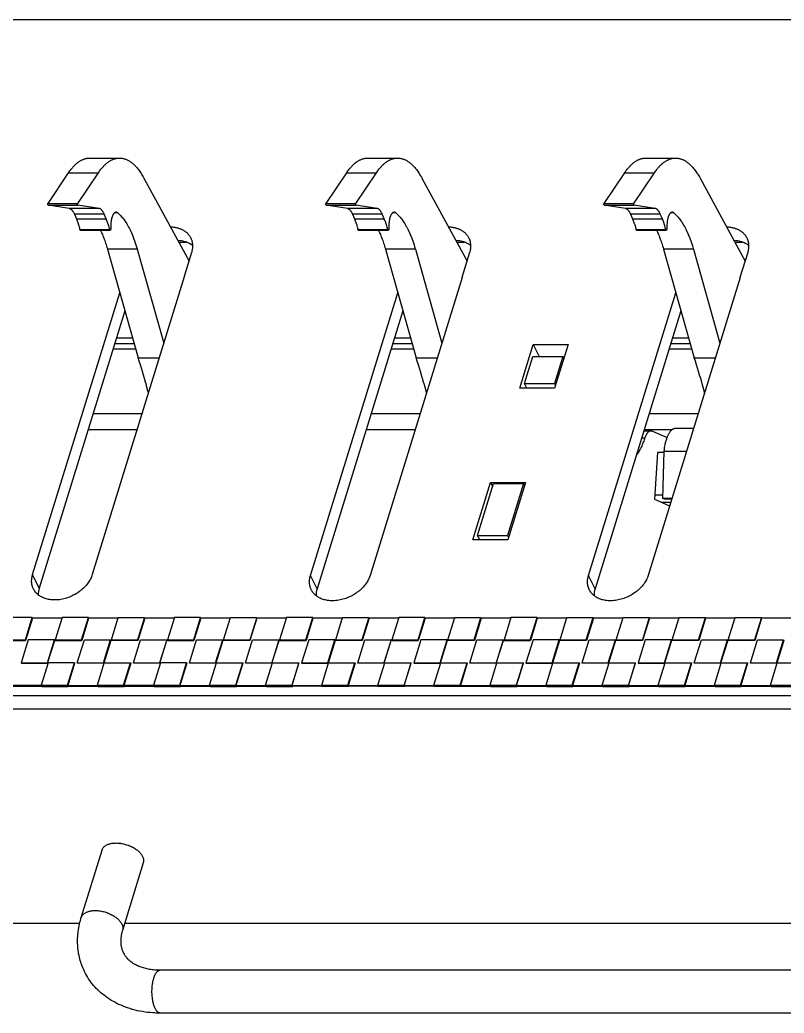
# Model space of a CAD drawing. Extents: x 0 to 216, y 0 to 280.
# Drawn here: x 142.35 to 160.06, y 197.4 to 220.41 of the extents above; entities that cross this region are included whole.
import ezdxf

# ---------------------------------------------------------------- set-up
doc = ezdxf.new("R2010")
doc.units = 0
doc.header["$MEASUREMENT"] = 0
for name, color, linetype in [('CADdetails-1-FINE', 1, 'CONTINUOUS'), ('CADdetails-11-VERYFINE', 11, 'CONTINUOUS'), ('CADdetails-9-EXTRAFINE', 9, 'CONTINUOUS')]:
    doc.layers.add(name, color=color, linetype=linetype)

msp = doc.modelspace()

# ---------------------------------------------------------------- linework, layer by layer
at = {"layer": 'CADdetails-1-FINE'}
for points in [[(131.96, 204.97), (131.893, 204.752), (132.046, 204.442), (198.303, 204.442), (203.14, 220.095), (202.988, 220.405)], [(198.151, 204.752), (202.988, 220.405), (136.73, 220.405), (132.448, 206.548)], [(131.893, 204.752), (198.151, 204.752), (198.303, 204.442)], [(143.743, 199.473), (134.494, 199.473), (133.337, 201.83), (133.335, 201.834), (133.334, 201.839), (133.332, 201.844), (133.331, 201.849), (133.33, 201.855), (133.329, 201.862), (133.328, 201.87), (133.328, 201.872), (133.328, 201.873), (133.328, 201.881), (133.328, 201.889), (133.329, 201.896), (133.329, 201.899), (133.33, 201.906), (133.332, 201.912), (133.333, 201.918), (133.356, 201.994)]]:
    msp.add_lwpolyline(points, dxfattribs=at)
at = {"layer": 'CADdetails-11-VERYFINE'}
for points in [[(186.101, 197.396), (145.61, 197.396, -0.012056), (145.484, 197.399), (145.436, 197.402), (145.374, 197.407), (145.314, 197.413), (145.254, 197.421), (145.196, 197.43), (145.138, 197.44), (145.081, 197.452), (145.024, 197.465), (144.969, 197.48), (144.959, 197.483), (144.905, 197.499), (144.852, 197.516), (144.799, 197.535), (144.748, 197.555), (144.698, 197.576), (144.648, 197.598), (144.6, 197.621), (144.553, 197.646), (144.507, 197.671), (144.473, 197.691), (144.43, 197.719), (144.387, 197.747), (144.345, 197.777), (144.305, 197.808), (144.271, 197.834), (144.233, 197.867), (144.196, 197.9), (144.16, 197.934), (144.125, 197.969), (144.095, 198.002), (144.063, 198.039), (144.032, 198.077), (144.002, 198.115), (143.973, 198.155), (143.948, 198.192), (143.922, 198.233), (143.897, 198.275), (143.874, 198.317), (143.852, 198.36), (143.835, 198.395), (143.819, 198.431), (143.804, 198.468), (143.79, 198.504), (143.777, 198.542), (143.764, 198.579), (143.753, 198.617), (143.743, 198.655), (143.733, 198.693), (143.725, 198.732), (143.717, 198.772), (143.711, 198.811), (143.705, 198.851), (143.7, 198.891), (143.697, 198.932), (143.694, 198.968), (143.692, 199.009), (143.692, 199.05), (143.692, 199.091), (143.693, 199.133), (143.695, 199.174), (143.698, 199.216), (143.703, 199.258), (143.706, 199.288), (143.712, 199.331), (143.719, 199.373), (143.727, 199.416), (143.736, 199.458), (143.747, 199.501), (143.758, 199.544), (143.77, 199.587), (143.776, 199.608), (144.26, 201.174), (144.264, 201.184), (144.268, 201.195), (144.273, 201.205), (144.279, 201.215), (144.28, 201.217), (144.287, 201.226), (144.295, 201.235), (144.303, 201.245), (144.312, 201.253), (144.313, 201.254), (144.323, 201.263), (144.334, 201.271), (144.346, 201.279), (144.358, 201.286), (144.371, 201.293), (144.385, 201.3), (144.4, 201.306), (144.413, 201.31), (144.429, 201.316), (144.447, 201.321), (144.465, 201.325), (144.484, 201.329), (144.504, 201.331), (144.525, 201.334), (144.546, 201.335), (144.547, 201.336), (144.57, 201.336), (144.593, 201.337), (144.616, 201.336), (144.64, 201.335), (144.664, 201.332), (144.688, 201.329), (144.702, 201.327), (144.728, 201.323), (144.753, 201.318), (144.778, 201.312), (144.803, 201.305), (144.828, 201.297), (144.853, 201.289), (144.861, 201.286), (144.871, 201.283), (144.895, 201.273), (144.919, 201.263), (144.942, 201.252), (144.964, 201.241), (144.986, 201.229), (145.007, 201.217), (145.022, 201.207), (145.041, 201.194), (145.06, 201.181), (145.077, 201.168), (145.093, 201.155), (145.108, 201.141), (145.123, 201.127), (145.128, 201.122), (145.141, 201.108), (145.153, 201.094), (145.164, 201.081), (145.173, 201.067), (145.182, 201.053), (145.19, 201.04), (145.197, 201.026, -0.194767), (145.215, 200.879), (144.731, 199.313), (144.725, 199.295), (144.72, 199.276), (144.715, 199.256), (144.711, 199.237), (144.707, 199.219), (144.703, 199.2), (144.7, 199.181), (144.698, 199.163), (144.696, 199.147), (144.694, 199.129), (144.692, 199.112), (144.691, 199.094), (144.691, 199.077), (144.691, 199.06), (144.691, 199.043), (144.692, 199.027), (144.692, 199.015), (144.694, 198.999), (144.695, 198.983), (144.697, 198.967), (144.7, 198.952), (144.703, 198.937), (144.706, 198.921), (144.71, 198.907), (144.714, 198.892), (144.716, 198.885), (144.72, 198.87), (144.725, 198.856), (144.731, 198.841), (144.737, 198.827), (144.743, 198.813), (144.749, 198.8), (144.758, 198.782), (144.768, 198.764), (144.779, 198.747), (144.785, 198.737), (144.797, 198.72), (144.809, 198.704), (144.822, 198.688), (144.836, 198.672), (144.85, 198.657), (144.86, 198.647), (144.876, 198.632), (144.893, 198.617), (144.911, 198.602), (144.929, 198.588), (144.948, 198.574), (144.968, 198.561), (144.988, 198.548), (145.009, 198.535), (145.031, 198.523), (145.041, 198.518), (145.063, 198.507), (145.087, 198.496), (145.112, 198.485), (145.137, 198.475), (145.159, 198.467), (145.186, 198.458), (145.214, 198.449), (145.242, 198.441), (145.271, 198.434), (145.295, 198.428), (145.325, 198.422), (145.356, 198.416), (145.387, 198.411), (145.419, 198.407), (145.452, 198.403), (145.485, 198.4), (145.519, 198.398), (145.553, 198.396), (145.588, 198.395), (145.61, 198.395), (186.101, 198.395)], [(143.776, 199.608), (143.78, 199.619), (143.785, 199.629), (143.79, 199.64), (143.796, 199.65), (143.797, 199.651), (143.804, 199.661), (143.811, 199.67), (143.819, 199.679), (143.829, 199.688), (143.83, 199.689), (143.84, 199.698), (143.851, 199.706), (143.862, 199.714), (143.874, 199.721), (143.887, 199.728), (143.902, 199.734), (143.917, 199.741), (143.929, 199.745), (143.946, 199.751), (143.963, 199.755), (143.982, 199.76), (144.001, 199.763), (144.02, 199.766), (144.041, 199.769), (144.063, 199.77), (144.063, 199.77), (144.086, 199.771), (144.109, 199.771), (144.132, 199.771), (144.156, 199.769), (144.18, 199.767), (144.205, 199.764), (144.219, 199.762), (144.244, 199.757), (144.269, 199.752), (144.294, 199.746), (144.32, 199.74), (144.345, 199.732), (144.37, 199.724), (144.378, 199.721), (144.387, 199.717), (144.411, 199.708), (144.435, 199.698), (144.458, 199.687), (144.48, 199.676), (144.502, 199.664), (144.523, 199.652), (144.539, 199.642), (144.558, 199.629), (144.576, 199.616), (144.593, 199.603), (144.609, 199.589), (144.625, 199.576), (144.639, 199.562), (144.644, 199.557), (144.657, 199.543), (144.669, 199.529), (144.68, 199.515), (144.69, 199.502), (144.699, 199.488), (144.707, 199.474), (144.714, 199.461, -0.194769), (144.731, 199.313)]]:
    msp.add_lwpolyline(points, format="xyb", dxfattribs=at)
for points in [[(187.896, 199.473), (144.78, 199.473)], [(145.61, 197.396), (145.605, 197.396), (145.6, 197.397), (145.595, 197.398), (145.589, 197.399), (145.584, 197.401), (145.579, 197.403), (145.578, 197.403), (145.573, 197.405), (145.567, 197.408), (145.562, 197.412), (145.557, 197.415), (145.551, 197.42), (145.546, 197.424), (145.541, 197.429), (145.535, 197.435), (145.53, 197.441), (145.524, 197.448), (145.519, 197.455), (145.517, 197.458), (145.511, 197.466), (145.505, 197.475), (145.5, 197.485), (145.494, 197.495), (145.489, 197.504), (145.482, 197.521), (145.474, 197.538), (145.467, 197.557), (145.461, 197.576), (145.454, 197.597), (145.449, 197.617), (145.443, 197.641), (145.438, 197.666), (145.433, 197.692), (145.428, 197.719), (145.425, 197.747), (145.424, 197.756), (145.421, 197.786), (145.418, 197.815), (145.417, 197.845), (145.416, 197.875), (145.416, 197.906), (145.416, 197.909), (145.416, 197.912), (145.417, 197.943), (145.418, 197.973), (145.42, 198.002), (145.423, 198.031), (145.427, 198.06), (145.428, 198.072), (145.433, 198.099), (145.437, 198.124), (145.443, 198.149), (145.449, 198.173), (145.455, 198.196), (145.461, 198.215), (145.468, 198.235), (145.475, 198.253), (145.475, 198.255), (145.483, 198.272), (145.49, 198.288), (145.498, 198.303), (145.5, 198.307), (145.508, 198.32), (145.516, 198.332), (145.523, 198.342), (145.528, 198.348), (145.536, 198.357), (145.544, 198.365), (145.551, 198.371), (145.558, 198.377), (145.566, 198.382), (145.573, 198.386), (145.58, 198.389), (145.581, 198.389), (145.588, 198.392), (145.596, 198.394), (145.603, 198.395), (145.61, 198.395)]]:
    msp.add_lwpolyline(points, dxfattribs=at)
at = {"layer": 'CADdetails-9-EXTRAFINE'}
for points in [[(143.485, 216.865), (143.498, 216.885), (143.513, 216.905), (143.527, 216.924), (143.541, 216.943), (143.542, 216.945), (143.557, 216.962), (143.571, 216.979), (143.585, 216.996), (143.6, 217.011), (143.603, 217.015), (143.617, 217.03), (143.631, 217.043), (143.645, 217.057), (143.659, 217.069), (143.665, 217.074), (143.679, 217.086), (143.693, 217.097), (143.707, 217.107), (143.721, 217.117), (143.728, 217.122), (143.742, 217.131), (143.755, 217.14), (143.769, 217.148), (143.783, 217.155), (143.792, 217.159), (143.805, 217.166), (143.819, 217.172), (143.833, 217.177), (143.846, 217.182), (143.856, 217.185), (143.869, 217.189), (143.883, 217.193), (143.896, 217.196), (143.91, 217.198), (143.92, 217.2), (143.933, 217.201), (143.947, 217.202), (143.96, 217.203), (143.974, 217.203), (144.664, 217.203), (144.679, 217.203), (144.694, 217.202), (144.708, 217.201), (144.723, 217.199), (144.738, 217.196), (144.739, 217.196), (144.754, 217.193), (144.769, 217.189), (144.784, 217.184), (144.799, 217.179), (144.814, 217.173), (144.814, 217.173), (144.829, 217.167), (144.844, 217.16), (144.86, 217.152), (144.875, 217.144), (144.888, 217.136), (144.904, 217.126), (144.919, 217.116), (144.934, 217.105), (144.95, 217.093), (144.961, 217.084), (144.977, 217.071), (144.992, 217.057), (145.008, 217.042), (145.023, 217.026), (145.032, 217.018), (145.048, 217.001), (145.063, 216.983), (145.079, 216.964), (145.095, 216.945), (145.1, 216.938), (145.116, 216.917), (145.132, 216.895), (145.148, 216.872), (145.164, 216.848), (145.167, 216.844), (145.182, 216.819), (145.198, 216.793), (145.214, 216.766), (145.229, 216.738), (145.23, 216.737), (146.276, 214.816)], [(144.175, 216.865), (144.189, 216.885), (144.203, 216.905), (144.217, 216.925), (144.232, 216.943), (144.233, 216.945), (144.247, 216.962), (144.261, 216.979), (144.275, 216.996), (144.29, 217.011), (144.293, 217.015), (144.307, 217.029), (144.321, 217.043), (144.335, 217.057), (144.35, 217.069), (144.355, 217.074), (144.369, 217.086), (144.383, 217.097), (144.397, 217.107), (144.411, 217.117), (144.418, 217.122), (144.432, 217.131), (144.446, 217.14), (144.459, 217.148), (144.473, 217.155), (144.482, 217.159), (144.496, 217.166), (144.509, 217.172), (144.523, 217.177), (144.536, 217.182), (144.546, 217.185), (144.56, 217.189), (144.573, 217.193), (144.587, 217.196), (144.6, 217.198), (144.61, 217.2), (144.624, 217.201), (144.637, 217.202), (144.65, 217.203), (144.664, 217.203)], [(149.927, 216.865), (149.94, 216.885), (149.954, 216.905), (149.969, 216.924), (149.983, 216.943), (149.984, 216.945), (149.998, 216.962), (150.013, 216.979), (150.027, 216.996), (150.041, 217.011), (150.045, 217.015), (150.059, 217.03), (150.073, 217.043), (150.087, 217.057), (150.101, 217.069), (150.106, 217.074), (150.12, 217.086), (150.134, 217.097), (150.148, 217.107), (150.162, 217.117), (150.17, 217.122), (150.183, 217.131), (150.197, 217.14), (150.211, 217.148), (150.225, 217.155), (150.233, 217.159), (150.247, 217.166), (150.261, 217.172), (150.274, 217.177), (150.288, 217.182), (150.298, 217.185), (150.311, 217.189), (150.325, 217.193), (150.338, 217.196), (150.351, 217.198), (150.362, 217.2), (150.375, 217.201), (150.389, 217.202), (150.402, 217.203), (150.415, 217.203), (151.106, 217.203), (151.12, 217.203), (151.135, 217.202), (151.15, 217.201), (151.165, 217.199), (151.18, 217.196), (151.181, 217.196), (151.196, 217.193), (151.211, 217.189), (151.226, 217.184), (151.241, 217.179), (151.256, 217.173), (151.256, 217.173), (151.271, 217.167), (151.286, 217.16), (151.301, 217.152), (151.316, 217.144), (151.33, 217.136), (151.345, 217.126), (151.361, 217.116), (151.376, 217.105), (151.392, 217.093), (151.403, 217.084), (151.418, 217.071), (151.434, 217.057), (151.45, 217.042), (151.465, 217.026), (151.474, 217.018), (151.489, 217.001), (151.505, 216.983), (151.521, 216.964), (151.537, 216.945), (151.542, 216.938), (151.558, 216.917), (151.574, 216.895), (151.59, 216.872), (151.606, 216.848), (151.608, 216.844), (151.624, 216.819), (151.64, 216.793), (151.656, 216.766), (151.671, 216.738), (151.671, 216.737), (152.718, 214.816)], [(150.617, 216.865), (150.63, 216.885), (150.645, 216.905), (150.659, 216.925), (150.673, 216.943), (150.674, 216.945), (150.689, 216.962), (150.703, 216.979), (150.717, 216.996), (150.731, 217.011), (150.735, 217.015), (150.749, 217.029), (150.763, 217.043), (150.777, 217.057), (150.791, 217.069), (150.797, 217.074), (150.811, 217.086), (150.825, 217.097), (150.839, 217.107), (150.853, 217.117), (150.86, 217.122), (150.874, 217.131), (150.887, 217.14), (150.901, 217.148), (150.915, 217.155), (150.924, 217.159), (150.937, 217.166), (150.951, 217.172), (150.964, 217.177), (150.978, 217.182), (150.988, 217.185), (151.001, 217.189), (151.015, 217.193), (151.028, 217.196), (151.042, 217.198), (151.052, 217.2), (151.065, 217.201), (151.079, 217.202), (151.092, 217.203), (151.106, 217.203)], [(156.368, 216.865), (156.382, 216.885), (156.396, 216.905), (156.41, 216.924), (156.425, 216.943), (156.426, 216.945), (156.44, 216.962), (156.454, 216.979), (156.469, 216.996), (156.483, 217.011), (156.486, 217.015), (156.5, 217.03), (156.515, 217.043), (156.529, 217.057), (156.543, 217.069), (156.548, 217.074), (156.562, 217.086), (156.576, 217.097), (156.59, 217.107), (156.604, 217.117), (156.611, 217.122), (156.625, 217.131), (156.639, 217.14), (156.653, 217.148), (156.666, 217.155), (156.675, 217.159), (156.689, 217.166), (156.702, 217.172), (156.716, 217.177), (156.729, 217.182), (156.739, 217.185), (156.753, 217.189), (156.766, 217.193), (156.78, 217.196), (156.793, 217.198), (156.803, 217.2), (156.817, 217.201), (156.83, 217.202), (156.844, 217.203), (156.857, 217.203), (157.547, 217.203), (157.562, 217.203), (157.577, 217.202), (157.592, 217.201), (157.607, 217.199), (157.622, 217.196), (157.623, 217.196), (157.638, 217.193), (157.652, 217.189), (157.667, 217.184), (157.682, 217.179), (157.697, 217.173), (157.698, 217.173), (157.713, 217.167), (157.728, 217.16), (157.743, 217.152), (157.758, 217.144), (157.772, 217.136), (157.787, 217.126), (157.802, 217.116), (157.818, 217.105), (157.833, 217.093), (157.844, 217.084), (157.86, 217.071), (157.876, 217.057), (157.891, 217.042), (157.907, 217.026), (157.915, 217.018), (157.931, 217.001), (157.947, 216.983), (157.963, 216.964), (157.978, 216.945), (157.984, 216.938), (158, 216.917), (158.016, 216.895), (158.032, 216.872), (158.047, 216.848), (158.05, 216.844), (158.066, 216.819), (158.082, 216.793), (158.097, 216.766), (158.113, 216.738), (158.113, 216.737), (159.159, 214.816)], [(157.059, 216.865), (157.072, 216.885), (157.086, 216.905), (157.101, 216.925), (157.115, 216.943), (157.116, 216.945), (157.13, 216.962), (157.145, 216.979), (157.159, 216.996), (157.173, 217.011), (157.176, 217.015), (157.191, 217.029), (157.205, 217.043), (157.219, 217.057), (157.233, 217.069), (157.238, 217.074), (157.252, 217.086), (157.266, 217.097), (157.28, 217.107), (157.294, 217.117), (157.301, 217.122), (157.315, 217.131), (157.329, 217.14), (157.343, 217.148), (157.357, 217.155), (157.365, 217.159), (157.379, 217.166), (157.393, 217.172), (157.406, 217.177), (157.42, 217.182), (157.43, 217.185), (157.443, 217.189), (157.457, 217.193), (157.47, 217.196), (157.483, 217.198), (157.494, 217.2), (157.507, 217.201), (157.521, 217.202), (157.534, 217.203), (157.547, 217.203)], [(143.5, 216.036), (143.01, 216.114), (143.009, 216.115), (143.008, 216.115), (143.008, 216.116), (143.006, 216.117), (143.006, 216.119), (143.005, 216.119), (143.004, 216.122), (143.004, 216.124), (143.003, 216.127), (143.003, 216.13), (143.003, 216.132), (143.003, 216.136), (143.003, 216.138), (143.003, 216.142), (143.004, 216.144), (143.005, 216.147), (143.005, 216.15), (143.007, 216.151), (143.485, 216.865)], [(143.485, 216.865), (144.175, 216.865)], [(144.19, 216.036), (143.7, 216.114), (143.699, 216.115), (143.698, 216.115), (143.698, 216.116), (143.697, 216.117), (143.696, 216.119), (143.696, 216.119), (143.695, 216.122), (143.694, 216.124), (143.693, 216.127), (143.693, 216.13), (143.693, 216.134), (143.693, 216.136), (143.693, 216.138), (143.693, 216.142), (143.694, 216.144), (143.695, 216.147), (143.696, 216.15), (143.697, 216.151), (144.175, 216.865)], [(149.942, 216.036), (149.452, 216.114), (149.451, 216.115), (149.45, 216.115), (149.449, 216.116), (149.448, 216.117), (149.447, 216.119), (149.447, 216.119), (149.446, 216.122), (149.446, 216.124), (149.445, 216.127), (149.445, 216.13), (149.444, 216.132), (149.444, 216.136), (149.445, 216.138), (149.445, 216.142), (149.445, 216.144), (149.446, 216.147), (149.447, 216.15), (149.448, 216.151), (149.927, 216.865)], [(149.927, 216.865), (150.617, 216.865)], [(150.632, 216.036), (150.142, 216.114), (150.141, 216.115), (150.14, 216.115), (150.139, 216.116), (150.138, 216.117), (150.137, 216.119), (150.137, 216.119), (150.136, 216.122), (150.136, 216.124), (150.135, 216.127), (150.135, 216.13), (150.135, 216.134), (150.135, 216.136), (150.135, 216.138), (150.135, 216.142), (150.136, 216.144), (150.137, 216.147), (150.137, 216.15), (150.138, 216.151), (150.617, 216.865)], [(156.383, 216.036), (155.893, 216.114), (155.892, 216.115), (155.891, 216.115), (155.891, 216.116), (155.89, 216.117), (155.889, 216.119), (155.889, 216.119), (155.888, 216.122), (155.887, 216.124), (155.887, 216.127), (155.886, 216.13), (155.886, 216.132), (155.886, 216.136), (155.886, 216.138), (155.887, 216.142), (155.887, 216.144), (155.888, 216.147), (155.889, 216.15), (155.89, 216.151), (156.368, 216.865)], [(156.368, 216.865), (157.059, 216.865)], [(157.074, 216.036), (156.584, 216.114), (156.583, 216.115), (156.582, 216.115), (156.581, 216.116), (156.58, 216.117), (156.579, 216.119), (156.579, 216.119), (156.578, 216.122), (156.577, 216.124), (156.577, 216.127), (156.576, 216.13), (156.576, 216.134), (156.576, 216.136), (156.576, 216.138), (156.577, 216.142), (156.577, 216.144), (156.578, 216.147), (156.579, 216.15), (156.58, 216.151), (157.059, 216.865)], [(143.007, 216.151), (143.697, 216.151)], [(143.01, 216.114), (143.7, 216.114)], [(149.448, 216.151), (150.138, 216.151)], [(149.452, 216.114), (150.142, 216.114)], [(155.89, 216.151), (156.58, 216.151)], [(155.893, 216.114), (156.584, 216.114)], [(144.436, 215.548), (144.43, 215.573), (144.423, 215.598), (144.421, 215.606), (144.414, 215.63), (144.407, 215.654), (144.399, 215.678), (144.395, 215.689), (144.388, 215.711), (144.38, 215.733), (144.372, 215.753), (144.364, 215.774), (144.356, 215.793), (144.308, 215.907), (144.304, 215.916), (144.299, 215.927), (144.293, 215.938), (144.288, 215.948), (144.282, 215.958), (144.281, 215.959), (144.276, 215.968), (144.27, 215.976), (144.265, 215.984), (144.259, 215.991), (144.253, 215.997), (144.249, 216.002), (144.244, 216.007), (144.238, 216.012), (144.233, 216.016), (144.228, 216.02), (144.222, 216.024), (144.217, 216.027), (144.212, 216.029), (144.206, 216.032), (144.206, 216.032), (144.201, 216.034), (144.195, 216.035), (144.19, 216.036), (143.5, 216.036), (143.505, 216.035), (143.511, 216.034), (143.516, 216.032), (143.516, 216.032), (143.522, 216.029), (143.527, 216.027), (143.532, 216.024), (143.538, 216.02), (143.543, 216.016), (143.548, 216.012), (143.553, 216.007), (143.559, 216.002), (143.563, 215.997), (143.569, 215.991), (143.574, 215.984), (143.58, 215.976), (143.585, 215.968), (143.591, 215.959), (143.592, 215.958), (143.598, 215.948), (143.603, 215.938), (143.608, 215.927), (143.614, 215.916), (143.618, 215.907), (143.666, 215.793), (143.674, 215.774), (143.682, 215.753), (143.69, 215.733), (143.698, 215.711), (143.705, 215.689), (143.709, 215.678), (143.716, 215.654), (143.724, 215.63), (143.731, 215.606), (143.733, 215.598), (143.739, 215.573), (143.746, 215.548)], [(144.308, 215.907), (143.618, 215.907)], [(144.621, 215.933), (144.62, 215.934), (144.617, 215.936), (144.613, 215.939), (144.61, 215.941), (144.606, 215.942), (144.603, 215.944), (144.6, 215.945), (144.596, 215.946), (144.592, 215.947), (144.588, 215.948), (144.584, 215.948), (144.58, 215.948), (144.576, 215.947), (144.573, 215.946), (144.569, 215.945), (144.565, 215.944), (144.562, 215.942), (144.558, 215.94), (144.553, 215.938), (144.551, 215.936), (144.547, 215.933), (144.542, 215.929), (144.541, 215.927), (144.536, 215.922), (144.532, 215.917), (144.527, 215.912), (144.523, 215.906), (144.521, 215.902), (144.516, 215.894), (144.512, 215.887), (144.508, 215.878), (144.503, 215.869), (144.503, 215.868), (144.499, 215.858), (144.495, 215.847), (144.491, 215.836), (144.488, 215.826), (144.484, 215.813), (144.481, 215.8), (144.478, 215.786), (144.476, 215.777), (144.473, 215.763), (144.471, 215.748), (144.468, 215.732), (144.468, 215.724), (144.466, 215.708), (144.464, 215.691), (144.463, 215.675), (144.463, 215.668), (144.459, 215.562), (144.459, 215.558), (144.458, 215.555), (144.458, 215.552), (144.457, 215.551), (144.457, 215.547), (144.456, 215.544), (144.455, 215.541), (144.454, 215.54), (144.453, 215.538), (144.452, 215.537), (144.451, 215.535), (144.45, 215.534), (144.449, 215.534), (144.448, 215.533), (144.446, 215.533), (144.445, 215.533), (144.444, 215.534), (144.443, 215.534), (144.442, 215.535), (144.441, 215.537), (144.44, 215.537), (144.439, 215.539), (144.438, 215.541), (144.438, 215.542), (144.437, 215.544), (144.437, 215.546), (144.436, 215.547), (144.436, 215.548)], [(144.621, 215.933), (144.548, 215.933)], [(144.621, 215.933), (144.638, 215.919), (144.655, 215.903), (144.672, 215.887), (144.688, 215.871), (144.705, 215.852), (144.722, 215.833), (144.74, 215.812), (144.753, 215.795), (144.77, 215.772), (144.787, 215.748), (144.805, 215.723), (144.815, 215.707), (144.832, 215.679), (144.849, 215.65), (144.867, 215.62), (144.874, 215.606), (144.891, 215.573), (144.908, 215.54), (144.925, 215.505), (144.93, 215.493), (144.947, 215.456), (144.963, 215.418), (144.979, 215.378), (144.983, 215.369), (144.999, 215.327), (145.014, 215.284), (145.029, 215.24), (145.044, 215.195), (145.059, 215.148), (145.073, 215.099), (145.075, 215.091), (145.689, 212.916)], [(150.878, 215.548), (150.871, 215.573), (150.865, 215.598), (150.863, 215.606), (150.856, 215.63), (150.848, 215.654), (150.841, 215.678), (150.837, 215.689), (150.83, 215.711), (150.822, 215.733), (150.814, 215.753), (150.806, 215.774), (150.798, 215.793), (150.75, 215.907), (150.746, 215.916), (150.74, 215.927), (150.735, 215.938), (150.729, 215.948), (150.724, 215.958), (150.723, 215.959), (150.717, 215.968), (150.712, 215.976), (150.706, 215.984), (150.701, 215.991), (150.695, 215.997), (150.691, 216.002), (150.685, 216.007), (150.68, 216.012), (150.675, 216.016), (150.67, 216.02), (150.664, 216.024), (150.659, 216.027), (150.653, 216.029), (150.648, 216.032), (150.648, 216.032), (150.642, 216.034), (150.637, 216.035), (150.632, 216.036), (149.942, 216.036), (149.947, 216.035), (149.952, 216.034), (149.958, 216.032), (149.958, 216.032), (149.963, 216.029), (149.969, 216.027), (149.974, 216.024), (149.979, 216.02), (149.985, 216.016), (149.99, 216.012), (149.995, 216.007), (150.001, 216.002), (150.005, 215.997), (150.011, 215.991), (150.016, 215.984), (150.022, 215.976), (150.027, 215.968), (150.033, 215.959), (150.034, 215.958), (150.039, 215.948), (150.045, 215.938), (150.05, 215.927), (150.055, 215.916), (150.059, 215.907), (150.108, 215.793), (150.116, 215.774), (150.124, 215.753), (150.132, 215.733), (150.139, 215.711), (150.147, 215.689), (150.151, 215.678), (150.158, 215.654), (150.165, 215.63), (150.172, 215.606), (150.174, 215.598), (150.181, 215.573), (150.187, 215.548)], [(150.75, 215.907), (150.059, 215.907)], [(151.062, 215.933), (151.062, 215.934), (151.058, 215.936), (151.055, 215.939), (151.052, 215.941), (151.048, 215.942), (151.044, 215.944), (151.042, 215.945), (151.038, 215.946), (151.034, 215.947), (151.03, 215.948), (151.026, 215.948), (151.022, 215.948), (151.017, 215.947), (151.015, 215.946), (151.011, 215.945), (151.006, 215.944), (151.004, 215.942), (150.999, 215.94), (150.995, 215.938), (150.993, 215.936), (150.989, 215.933), (150.984, 215.929), (150.982, 215.927), (150.978, 215.922), (150.973, 215.917), (150.969, 215.912), (150.965, 215.906), (150.962, 215.902), (150.958, 215.894), (150.954, 215.887), (150.949, 215.878), (150.945, 215.869), (150.944, 215.868), (150.94, 215.858), (150.936, 215.847), (150.933, 215.836), (150.929, 215.826), (150.926, 215.813), (150.922, 215.8), (150.919, 215.786), (150.918, 215.777), (150.915, 215.763), (150.912, 215.748), (150.91, 215.732), (150.909, 215.724), (150.908, 215.708), (150.906, 215.691), (150.905, 215.675), (150.905, 215.668), (150.9, 215.562), (150.9, 215.558), (150.9, 215.555), (150.899, 215.552), (150.899, 215.551), (150.898, 215.547), (150.897, 215.544), (150.896, 215.541), (150.896, 215.54), (150.895, 215.538), (150.894, 215.537), (150.893, 215.535), (150.892, 215.534), (150.89, 215.534), (150.889, 215.533), (150.888, 215.533), (150.887, 215.533), (150.886, 215.534), (150.885, 215.534), (150.884, 215.535), (150.882, 215.537), (150.882, 215.537), (150.881, 215.539), (150.88, 215.541), (150.88, 215.542), (150.879, 215.544), (150.878, 215.546), (150.878, 215.547), (150.878, 215.548)], [(151.062, 215.933), (150.99, 215.933)], [(151.062, 215.933), (151.079, 215.919), (151.097, 215.903), (151.114, 215.887), (151.129, 215.871), (151.147, 215.852), (151.164, 215.833), (151.181, 215.812), (151.194, 215.795), (151.212, 215.772), (151.229, 215.748), (151.246, 215.723), (151.257, 215.707), (151.274, 215.679), (151.291, 215.65), (151.308, 215.62), (151.316, 215.606), (151.333, 215.573), (151.35, 215.54), (151.367, 215.505), (151.372, 215.493), (151.389, 215.456), (151.405, 215.418), (151.421, 215.378), (151.425, 215.369), (151.44, 215.327), (151.456, 215.284), (151.471, 215.24), (151.486, 215.195), (151.5, 215.148), (151.515, 215.099), (151.517, 215.091), (152.131, 212.916)], [(157.319, 215.548), (157.313, 215.573), (157.306, 215.598), (157.304, 215.606), (157.297, 215.63), (157.29, 215.654), (157.283, 215.678), (157.279, 215.689), (157.271, 215.711), (157.264, 215.733), (157.256, 215.753), (157.248, 215.774), (157.24, 215.793), (157.191, 215.907), (157.187, 215.916), (157.182, 215.927), (157.177, 215.938), (157.171, 215.948), (157.166, 215.958), (157.165, 215.959), (157.159, 215.968), (157.154, 215.976), (157.148, 215.984), (157.142, 215.991), (157.137, 215.997), (157.133, 216.002), (157.127, 216.007), (157.122, 216.012), (157.117, 216.016), (157.111, 216.02), (157.106, 216.024), (157.1, 216.027), (157.095, 216.029), (157.09, 216.032), (157.089, 216.032), (157.084, 216.034), (157.079, 216.035), (157.074, 216.036), (156.383, 216.036), (156.389, 216.035), (156.394, 216.034), (156.399, 216.032), (156.4, 216.032), (156.405, 216.029), (156.41, 216.027), (156.416, 216.024), (156.421, 216.02), (156.427, 216.016), (156.431, 216.012), (156.437, 216.007), (156.442, 216.002), (156.447, 215.997), (156.452, 215.991), (156.458, 215.984), (156.463, 215.976), (156.469, 215.968), (156.474, 215.959), (156.475, 215.958), (156.481, 215.948), (156.487, 215.938), (156.492, 215.927), (156.497, 215.916), (156.501, 215.907), (156.549, 215.793), (156.558, 215.774), (156.566, 215.753), (156.573, 215.733), (156.581, 215.711), (156.589, 215.689), (156.592, 215.678), (156.6, 215.654), (156.607, 215.63), (156.614, 215.606), (156.616, 215.598), (156.623, 215.573), (156.629, 215.548)], [(157.191, 215.907), (156.501, 215.907)], [(157.504, 215.933), (157.503, 215.934), (157.5, 215.936), (157.497, 215.939), (157.493, 215.941), (157.49, 215.942), (157.486, 215.944), (157.483, 215.945), (157.479, 215.946), (157.475, 215.947), (157.472, 215.948), (157.468, 215.948), (157.463, 215.948), (157.459, 215.947), (157.456, 215.946), (157.452, 215.945), (157.448, 215.944), (157.445, 215.942), (157.441, 215.94), (157.437, 215.938), (157.435, 215.936), (157.43, 215.933), (157.426, 215.929), (157.424, 215.927), (157.42, 215.922), (157.415, 215.917), (157.411, 215.912), (157.407, 215.906), (157.404, 215.902), (157.4, 215.894), (157.395, 215.887), (157.391, 215.878), (157.387, 215.869), (157.386, 215.868), (157.382, 215.858), (157.378, 215.847), (157.374, 215.836), (157.371, 215.826), (157.368, 215.813), (157.364, 215.8), (157.361, 215.786), (157.359, 215.777), (157.356, 215.763), (157.354, 215.748), (157.352, 215.732), (157.351, 215.724), (157.349, 215.708), (157.348, 215.691), (157.347, 215.675), (157.347, 215.668), (157.342, 215.562), (157.342, 215.558), (157.342, 215.555), (157.341, 215.552), (157.341, 215.551), (157.34, 215.547), (157.339, 215.544), (157.338, 215.541), (157.338, 215.54), (157.336, 215.538), (157.336, 215.537), (157.334, 215.535), (157.333, 215.534), (157.332, 215.534), (157.331, 215.533), (157.33, 215.533), (157.329, 215.533), (157.327, 215.534), (157.327, 215.534), (157.325, 215.535), (157.324, 215.537), (157.324, 215.537), (157.323, 215.539), (157.322, 215.541), (157.321, 215.542), (157.321, 215.544), (157.32, 215.546), (157.319, 215.547), (157.319, 215.548)], [(157.504, 215.933), (157.431, 215.933)], [(157.504, 215.933), (157.521, 215.919), (157.538, 215.903), (157.555, 215.887), (157.571, 215.871), (157.588, 215.852), (157.606, 215.833), (157.623, 215.812), (157.636, 215.795), (157.653, 215.772), (157.671, 215.748), (157.688, 215.723), (157.698, 215.707), (157.716, 215.679), (157.733, 215.65), (157.75, 215.62), (157.758, 215.606), (157.775, 215.573), (157.792, 215.54), (157.808, 215.505), (157.814, 215.493), (157.83, 215.456), (157.847, 215.418), (157.863, 215.378), (157.866, 215.369), (157.882, 215.327), (157.898, 215.284), (157.913, 215.24), (157.928, 215.195), (157.942, 215.148), (157.956, 215.099), (157.959, 215.091), (158.572, 212.916)], [(143.666, 215.793), (144.356, 215.793)], [(150.108, 215.793), (150.798, 215.793)], [(156.549, 215.793), (157.24, 215.793)], [(143.746, 215.548), (144.436, 215.548)], [(143.756, 215.533), (143.755, 215.533), (143.754, 215.534), (143.753, 215.534), (143.752, 215.535), (143.751, 215.537), (143.75, 215.537), (143.749, 215.538), (143.748, 215.54), (143.748, 215.542), (143.747, 215.543), (143.747, 215.544), (143.746, 215.546), (143.746, 215.548)], [(143.756, 215.533), (144.446, 215.533)], [(144.221, 215.534), (144.233, 215.509), (144.245, 215.483), (144.256, 215.457), (144.268, 215.43), (144.279, 215.403), (144.29, 215.375), (144.302, 215.346), (144.309, 215.326), (144.32, 215.296), (144.331, 215.265), (144.341, 215.234), (144.352, 215.201), (144.362, 215.169), (144.372, 215.135), (144.382, 215.101), (144.385, 215.091), (145.094, 212.578), (145.584, 212.578)], [(150.187, 215.548), (150.878, 215.548)], [(150.198, 215.533), (150.197, 215.533), (150.195, 215.534), (150.195, 215.534), (150.194, 215.535), (150.192, 215.537), (150.192, 215.537), (150.191, 215.538), (150.19, 215.54), (150.189, 215.542), (150.189, 215.543), (150.188, 215.544), (150.188, 215.546), (150.187, 215.548)], [(150.198, 215.533), (150.888, 215.533)], [(150.663, 215.534), (150.675, 215.509), (150.686, 215.483), (150.698, 215.457), (150.709, 215.43), (150.721, 215.403), (150.732, 215.375), (150.743, 215.346), (150.751, 215.326), (150.762, 215.296), (150.772, 215.265), (150.783, 215.234), (150.794, 215.201), (150.804, 215.169), (150.814, 215.135), (150.824, 215.101), (150.827, 215.091), (151.536, 212.578), (152.026, 212.578)], [(156.629, 215.548), (157.319, 215.548)], [(156.64, 215.533), (156.638, 215.533), (156.637, 215.534), (156.637, 215.534), (156.635, 215.535), (156.634, 215.537), (156.634, 215.537), (156.633, 215.538), (156.632, 215.54), (156.631, 215.542), (156.631, 215.543), (156.63, 215.544), (156.63, 215.546), (156.629, 215.548)], [(156.64, 215.533), (157.33, 215.533)], [(157.105, 215.534), (157.116, 215.509), (157.128, 215.483), (157.14, 215.457), (157.151, 215.43), (157.163, 215.403), (157.174, 215.375), (157.185, 215.346), (157.192, 215.326), (157.203, 215.296), (157.214, 215.265), (157.225, 215.234), (157.235, 215.201), (157.246, 215.169), (157.256, 215.135), (157.266, 215.101), (157.269, 215.091), (157.978, 212.578), (158.468, 212.578)], [(146.038, 215.254), (146.212, 215.254)], [(152.479, 215.254), (152.654, 215.254)], [(158.921, 215.254), (159.096, 215.254)], [(145.075, 215.091), (144.385, 215.091)], [(151.517, 215.091), (150.827, 215.091)], [(157.959, 215.091), (157.269, 215.091)], [(146.165, 214.456), (144.032, 207.553), (144.023, 207.528), (144.014, 207.503), (144.003, 207.478), (143.991, 207.453), (143.977, 207.428), (143.963, 207.403), (143.947, 207.379), (143.929, 207.354), (143.911, 207.33), (143.891, 207.305), (143.869, 207.281), (143.847, 207.258), (143.824, 207.235), (143.799, 207.213), (143.789, 207.204), (143.763, 207.183), (143.736, 207.162), (143.708, 207.143), (143.695, 207.134), (143.666, 207.115), (143.635, 207.097), (143.624, 207.09), (143.593, 207.074), (143.566, 207.061), (143.534, 207.047), (143.502, 207.033), (143.47, 207.021), (143.437, 207.01), (143.404, 207), (143.371, 206.992), (143.371, 206.992), (143.338, 206.984), (143.305, 206.978), (143.273, 206.973), (143.241, 206.97), (143.209, 206.967), (143.178, 206.966), (143.147, 206.966), (143.136, 206.966), (143.106, 206.968), (143.076, 206.97), (143.048, 206.974), (143.02, 206.979), (142.993, 206.984), (142.967, 206.991), (142.942, 206.999), (142.924, 207.005), (142.9, 207.014), (142.877, 207.025), (142.855, 207.036), (142.834, 207.048), (142.814, 207.06), (142.795, 207.073), (142.777, 207.087), (142.76, 207.102), (142.744, 207.117), (142.729, 207.133), (142.715, 207.15), (142.702, 207.167), (142.69, 207.185), (142.679, 207.204), (142.669, 207.223), (142.664, 207.233), (142.659, 207.244), (142.655, 207.255), (142.65, 207.267), (142.647, 207.278), (142.643, 207.29), (142.64, 207.302), (142.637, 207.314), (142.635, 207.326), (142.633, 207.338), (142.631, 207.351), (142.63, 207.363), (142.629, 207.376), (142.628, 207.38), (142.628, 207.393), (142.628, 207.405), (142.628, 207.418), (142.629, 207.431), (142.63, 207.444), (142.631, 207.457), (142.633, 207.471), (142.635, 207.484), (142.637, 207.498), (142.64, 207.511), (142.643, 207.525), (142.647, 207.539), (142.651, 207.553), (142.651, 207.553)], [(152.601, 214.438), (150.468, 207.535), (150.46, 207.51), (150.45, 207.485), (150.439, 207.46), (150.427, 207.435), (150.414, 207.41), (150.399, 207.385), (150.383, 207.361), (150.366, 207.336), (150.347, 207.311), (150.327, 207.287), (150.306, 207.263), (150.283, 207.24), (150.26, 207.217), (150.235, 207.195), (150.225, 207.186), (150.199, 207.165), (150.173, 207.144), (150.145, 207.125), (150.132, 207.116), (150.102, 207.097), (150.072, 207.079), (150.06, 207.072), (150.029, 207.056), (150.003, 207.043), (149.971, 207.029), (149.939, 207.015), (149.906, 207.003), (149.873, 206.992), (149.841, 206.982), (149.807, 206.974), (149.807, 206.974), (149.774, 206.966), (149.742, 206.96), (149.709, 206.955), (149.677, 206.952), (149.645, 206.949), (149.614, 206.948), (149.583, 206.948), (149.572, 206.948), (149.542, 206.95), (149.513, 206.952), (149.484, 206.956), (149.457, 206.961), (149.43, 206.966), (149.403, 206.973), (149.378, 206.981), (149.361, 206.987), (149.337, 206.996), (149.314, 207.006), (149.292, 207.018), (149.27, 207.029), (149.25, 207.042), (149.231, 207.055), (149.213, 207.069), (149.197, 207.084), (149.181, 207.099), (149.165, 207.115), (149.151, 207.132), (149.138, 207.149), (149.126, 207.167), (149.115, 207.186), (149.105, 207.205), (149.1, 207.215), (149.095, 207.226), (149.091, 207.237), (149.087, 207.249), (149.083, 207.26), (149.08, 207.272), (149.076, 207.284), (149.074, 207.296), (149.071, 207.308), (149.069, 207.32), (149.067, 207.333), (149.066, 207.345), (149.065, 207.358), (149.065, 207.362), (149.064, 207.375), (149.064, 207.387), (149.064, 207.4), (149.065, 207.413), (149.066, 207.426), (149.067, 207.439), (149.069, 207.453), (149.071, 207.466), (149.074, 207.48), (149.076, 207.493), (149.08, 207.507), (149.083, 207.521), (149.088, 207.535), (149.088, 207.535)], [(159.043, 214.438), (156.91, 207.535), (156.901, 207.51), (156.892, 207.485), (156.881, 207.46), (156.869, 207.436), (156.856, 207.411), (156.841, 207.386), (156.825, 207.361), (156.807, 207.336), (156.789, 207.312), (156.769, 207.287), (156.748, 207.264), (156.725, 207.24), (156.702, 207.217), (156.677, 207.195), (156.667, 207.186), (156.641, 207.165), (156.614, 207.145), (156.587, 207.125), (156.573, 207.116), (156.544, 207.097), (156.514, 207.079), (156.502, 207.073), (156.471, 207.056), (156.444, 207.043), (156.413, 207.029), (156.38, 207.015), (156.348, 207.003), (156.315, 206.992), (156.282, 206.983), (156.249, 206.974), (156.249, 206.974), (156.216, 206.967), (156.184, 206.96), (156.151, 206.956), (156.119, 206.952), (156.087, 206.949), (156.056, 206.948), (156.025, 206.948), (156.014, 206.948), (155.984, 206.95), (155.954, 206.952), (155.926, 206.956), (155.898, 206.961), (155.871, 206.967), (155.845, 206.973), (155.82, 206.981), (155.803, 206.987), (155.779, 206.996), (155.755, 207.007), (155.733, 207.018), (155.712, 207.03), (155.692, 207.042), (155.673, 207.056), (155.655, 207.07), (155.638, 207.084), (155.622, 207.099), (155.607, 207.115), (155.593, 207.132), (155.58, 207.15), (155.568, 207.167), (155.557, 207.186), (155.547, 207.205), (155.542, 207.215), (155.537, 207.226), (155.533, 207.237), (155.529, 207.249), (155.525, 207.26), (155.521, 207.272), (155.518, 207.284), (155.515, 207.296), (155.513, 207.308), (155.511, 207.32), (155.509, 207.333), (155.508, 207.345), (155.507, 207.358), (155.507, 207.362), (155.506, 207.375), (155.506, 207.387), (155.506, 207.4), (155.507, 207.413), (155.508, 207.426), (155.509, 207.44), (155.511, 207.453), (155.513, 207.466), (155.515, 207.48), (155.518, 207.494), (155.522, 207.507), (155.525, 207.521), (155.529, 207.535), (155.529, 207.535)], [(142.651, 207.553), (144.669, 214.084)], [(149.088, 207.535), (151.111, 214.084)], [(155.529, 207.535), (157.553, 214.084)], [(144.788, 213.664), (142.804, 207.242)], [(151.23, 213.664), (149.24, 207.224)], [(157.671, 213.664), (155.682, 207.224)], [(145.003, 212.903), (144.553, 212.903)], [(144.966, 213.031), (144.593, 213.031)], [(151.444, 212.903), (150.995, 212.903)], [(151.408, 213.031), (151.034, 213.031)], [(154.247, 212.884), (155.056, 212.884), (154.744, 211.874), (153.935, 211.874), (154.247, 212.884), (154.382, 212.608)], [(157.886, 212.903), (157.436, 212.903)], [(157.85, 213.031), (157.476, 213.031)], [(145.038, 212.777), (144.514, 212.777)], [(151.48, 212.777), (150.956, 212.777)], [(157.922, 212.777), (157.397, 212.777)], [(145.334, 211.768), (145.322, 211.814), (145.3, 211.895), (145.278, 211.977), (145.268, 212.013), (145.244, 212.094), (145.221, 212.175), (145.196, 212.256), (145.172, 212.336), (145.146, 212.417), (145.121, 212.497), (145.094, 212.578)], [(151.776, 211.768), (151.764, 211.814), (151.742, 211.895), (151.719, 211.977), (151.709, 212.013), (151.686, 212.094), (151.662, 212.175), (151.638, 212.256), (151.613, 212.336), (151.588, 212.417), (151.562, 212.497), (151.536, 212.578)], [(154.1, 211.874), (154.047, 211.982), (154.241, 212.608), (154.931, 212.608)], [(154.956, 212.558), (154.931, 212.608), (154.738, 211.982), (154.762, 211.932)], [(154.948, 212.573), (154.96, 212.573)], [(158.218, 211.768), (158.206, 211.814), (158.184, 211.895), (158.161, 211.977), (158.151, 212.013), (158.128, 212.094), (158.104, 212.175), (158.08, 212.256), (158.055, 212.336), (158.03, 212.417), (158.004, 212.497), (157.978, 212.578)], [(154.047, 211.982), (154.738, 211.982)], [(145.183, 211.279), (144.051, 211.279)], [(151.625, 211.279), (150.493, 211.279)], [(158.066, 211.279), (156.934, 211.279)], [(145.067, 210.905), (143.935, 210.905)], [(151.509, 210.905), (150.377, 210.905)], [(156.979, 210.886), (156.974, 210.886), (156.969, 210.886), (156.963, 210.885), (156.958, 210.883), (156.953, 210.882), (156.948, 210.88), (156.942, 210.877), (156.938, 210.875), (156.933, 210.872), (156.927, 210.868), (156.922, 210.864), (156.918, 210.861), (156.912, 210.856), (156.907, 210.851), (156.901, 210.845), (156.899, 210.842), (156.893, 210.835), (156.887, 210.828), (156.882, 210.82), (156.88, 210.817), (156.875, 210.808), (156.869, 210.799), (156.864, 210.789), (156.863, 210.788), (156.858, 210.777), (156.852, 210.765), (156.847, 210.753), (156.842, 210.741), (156.837, 210.727), (156.833, 210.716), (156.828, 210.703), (156.818, 210.675), (156.809, 210.648), (156.798, 210.622), (156.788, 210.596), (156.782, 210.581), (156.772, 210.557), (156.761, 210.533), (156.751, 210.51), (156.74, 210.487), (156.732, 210.47), (156.721, 210.449), (156.71, 210.428), (156.699, 210.408), (156.688, 210.389), (156.677, 210.37), (156.667, 210.353), (156.656, 210.335), (156.644, 210.318), (156.633, 210.302)], [(156.813, 210.886), (156.979, 210.886), (156.982, 210.886), (156.986, 210.886), (156.989, 210.886), (156.993, 210.885), (156.996, 210.884), (156.999, 210.884), (157.003, 210.883), (157.006, 210.881), (157.009, 210.88), (157.012, 210.879), (157.013, 210.879), (157.35, 210.727)], [(157.456, 210.905), (156.819, 210.905)], [(157.283, 210.416), (157.283, 210.419), (157.286, 210.446), (157.29, 210.473), (157.293, 210.5), (157.298, 210.526), (157.299, 210.532), (157.303, 210.557), (157.308, 210.581), (157.314, 210.605), (157.319, 210.628), (157.322, 210.638), (157.328, 210.659), (157.334, 210.68), (157.34, 210.7), (157.347, 210.719), (157.352, 210.733), (157.359, 210.75), (157.366, 210.767), (157.373, 210.783), (157.38, 210.798), (157.381, 210.799), (157.388, 210.813), (157.395, 210.826), (157.403, 210.838), (157.41, 210.85), (157.418, 210.861), (157.422, 210.867), (157.43, 210.877), (157.437, 210.885), (157.444, 210.893), (157.452, 210.901), (157.459, 210.908), (157.459, 210.908), (157.467, 210.914), (157.474, 210.92), (157.481, 210.925), (157.488, 210.929), (157.496, 210.933), (157.503, 210.936), (157.504, 210.937), (157.511, 210.939), (157.518, 210.942), (157.525, 210.943), (157.527, 210.944), (157.534, 210.945), (157.541, 210.946), (157.548, 210.946), (157.964, 210.946)], [(156.833, 210.716), (156.76, 210.716)], [(157.13, 210.382), (157.057, 209.303), (157.407, 209.145)], [(157.282, 210.382), (157.13, 210.382)], [(157.455, 209.299), (157.286, 209.299), (157.248, 209.316), (157.283, 210.416), (157.8, 210.416)], [(153.26, 209.691), (154.07, 209.691), (153.658, 208.359), (152.848, 208.359), (153.26, 209.691), (153.309, 209.591)], [(153.009, 208.359), (152.959, 208.46), (153.331, 209.665), (154.022, 209.665)], [(154.046, 209.615), (154.022, 209.665), (153.649, 208.46), (153.674, 208.41)], [(157.25, 209.398), (157.063, 209.398)], [(157.432, 209.225), (157.23, 209.225)], [(157.46, 209.316), (157.248, 209.316)], [(152.959, 208.46), (153.649, 208.46)], [(142.804, 207.242), (142.651, 207.553)], [(149.24, 207.224), (149.088, 207.535)], [(155.682, 207.224), (155.529, 207.535)], [(142.643, 206.557), (142.648, 206.548), (142.489, 206.031)], [(143.34, 206.548), (142.648, 206.548)], [(143.943, 206.557), (143.335, 206.557), (143.176, 206.041), (143.181, 206.031), (143.788, 206.031)], [(144.64, 206.548), (143.948, 206.548)], [(145.242, 206.557), (145.247, 206.548), (145.087, 206.031)], [(145.939, 206.548), (145.247, 206.548)], [(146.541, 206.557), (146.546, 206.548), (146.387, 206.031)], [(147.238, 206.548), (146.546, 206.548)], [(147.841, 206.557), (147.846, 206.548), (147.686, 206.031)], [(148.538, 206.548), (147.846, 206.548)], [(149.14, 206.557), (149.145, 206.548), (148.985, 206.031)], [(149.837, 206.548), (149.145, 206.548)], [(150.44, 206.557), (150.444, 206.548), (150.285, 206.031)], [(151.137, 206.548), (150.444, 206.548)], [(151.739, 206.557), (151.744, 206.548), (151.584, 206.031)], [(152.436, 206.548), (151.744, 206.548)], [(152.884, 206.031), (152.276, 206.031), (152.271, 206.041), (152.431, 206.557), (153.038, 206.557)], [(153.735, 206.548), (153.043, 206.548)], [(154.338, 206.557), (154.343, 206.548), (154.183, 206.031)], [(155.035, 206.548), (154.343, 206.548)], [(155.482, 206.031), (154.875, 206.031), (154.87, 206.041), (155.03, 206.557), (155.637, 206.557)], [(156.334, 206.548), (155.642, 206.548)], [(156.937, 206.557), (156.941, 206.548), (156.782, 206.031)], [(157.633, 206.548), (156.941, 206.548)], [(158.081, 206.031), (157.474, 206.031), (157.469, 206.041), (157.629, 206.557), (158.236, 206.557)], [(158.933, 206.548), (158.241, 206.548)], [(159.535, 206.557), (159.54, 206.548), (159.381, 206.031)], [(160.232, 206.548), (159.54, 206.548)], [(141.876, 206.041), (142.484, 206.041)], [(142.998, 205.499), (143.162, 206.031), (143.157, 206.041)], [(143.176, 206.041), (143.783, 206.041)], [(144.297, 205.499), (143.69, 205.499), (143.685, 205.509), (143.849, 206.041), (144.457, 206.041)], [(144.475, 206.041), (145.082, 206.041)], [(145.596, 205.499), (145.761, 206.031), (145.756, 206.041)], [(145.774, 206.041), (146.382, 206.041)], [(146.896, 205.499), (146.289, 205.499), (146.284, 205.509), (146.448, 206.041), (147.055, 206.041)], [(147.074, 206.041), (147.681, 206.041)], [(148.195, 205.499), (148.36, 206.031), (148.355, 206.041)], [(148.373, 206.041), (148.981, 206.041)], [(149.654, 206.041), (149.047, 206.041), (148.882, 205.509), (148.887, 205.499), (149.495, 205.499)], [(149.673, 206.041), (150.28, 206.041)], [(150.794, 205.499), (150.958, 206.031), (150.954, 206.041)], [(150.972, 206.041), (151.579, 206.041)], [(152.253, 206.041), (151.646, 206.041), (151.481, 205.509), (151.486, 205.499), (152.093, 205.499)], [(152.271, 206.041), (152.879, 206.041)], [(153.393, 205.499), (153.557, 206.031), (153.552, 206.041)], [(153.571, 206.041), (154.178, 206.041)], [(154.852, 206.041), (154.244, 206.041), (154.08, 205.509), (154.085, 205.499), (154.692, 205.499)], [(154.87, 206.041), (155.478, 206.041)], [(155.992, 205.499), (155.384, 205.499), (155.379, 205.509), (155.544, 206.041), (156.151, 206.041)], [(156.17, 206.041), (156.777, 206.041)], [(157.451, 206.041), (156.843, 206.041), (156.679, 205.509), (156.684, 205.499), (157.291, 205.499)], [(157.469, 206.041), (158.076, 206.041)], [(158.59, 205.499), (157.983, 205.499), (157.978, 205.509), (158.143, 206.041), (158.75, 206.041)], [(158.768, 206.041), (159.376, 206.041)], [(159.89, 205.499), (159.282, 205.499), (159.278, 205.509), (159.442, 206.041), (160.049, 206.041)], [(143.619, 205.509), (143.011, 205.509), (142.852, 204.992), (142.856, 204.982), (142.164, 204.982)], [(142.385, 205.509), (142.993, 205.509)], [(143.464, 204.982), (144.156, 204.982), (144.151, 204.992), (144.311, 205.509), (144.918, 205.509)], [(143.685, 205.509), (144.292, 205.509)], [(146.217, 205.509), (146.222, 205.499), (146.063, 204.982), (146.058, 204.992), (146.217, 205.509), (145.61, 205.509), (145.45, 204.992), (145.455, 204.982), (144.763, 204.982)], [(144.984, 205.509), (145.592, 205.509)], [(146.063, 204.982), (146.755, 204.982), (146.75, 204.992), (146.909, 205.509), (147.517, 205.509)], [(146.284, 205.509), (146.891, 205.509)], [(147.362, 204.982), (148.054, 204.982), (148.049, 204.992), (148.209, 205.509), (148.816, 205.509), (148.657, 204.992), (148.661, 204.982), (148.821, 205.499), (148.816, 205.509)], [(147.583, 205.509), (148.19, 205.509)], [(148.661, 204.982), (149.353, 204.982), (149.349, 204.992), (149.508, 205.509), (150.116, 205.509)], [(148.882, 205.509), (149.49, 205.509)], [(149.961, 204.982), (150.653, 204.982), (150.648, 204.992), (150.808, 205.509), (151.415, 205.509), (151.255, 204.992), (151.26, 204.982), (151.42, 205.499), (151.415, 205.509)], [(150.182, 205.509), (150.789, 205.509)], [(151.26, 204.982), (151.952, 204.982), (151.947, 204.992), (152.107, 205.509), (152.714, 205.509)], [(151.481, 205.509), (152.089, 205.509)], [(152.56, 204.982), (153.252, 204.982), (153.247, 204.992), (153.406, 205.509), (154.014, 205.509), (153.854, 204.992), (153.859, 204.982), (154.019, 205.499), (154.014, 205.509)], [(152.781, 205.509), (153.388, 205.509)], [(153.859, 204.982), (154.551, 204.982), (154.546, 204.992), (154.706, 205.509), (155.313, 205.509)], [(154.08, 205.509), (154.687, 205.509)], [(155.158, 204.982), (155.85, 204.982), (155.845, 204.992), (156.005, 205.509), (156.612, 205.509), (156.453, 204.992), (156.458, 204.982), (156.617, 205.499), (156.612, 205.509)], [(155.379, 205.509), (155.987, 205.509)], [(156.458, 204.982), (157.15, 204.982), (157.145, 204.992), (157.304, 205.509), (157.912, 205.509)], [(156.679, 205.509), (157.286, 205.509)], [(157.757, 204.982), (158.449, 204.982), (158.444, 204.992), (158.604, 205.509), (159.211, 205.509)], [(157.978, 205.509), (158.585, 205.509)], [(159.057, 204.982), (159.749, 204.982), (159.744, 204.992), (159.903, 205.509), (160.511, 205.509)], [(159.278, 205.509), (159.885, 205.509)], [(140.878, 204.968), (140.876, 204.96), (140.871, 204.97), (141.563, 204.97), (141.568, 204.96), (142.175, 204.96), (142.171, 204.97), (142.863, 204.97), (142.867, 204.96), (143.475, 204.96), (143.47, 204.97), (144.162, 204.97), (144.167, 204.96), (144.774, 204.96), (144.769, 204.97), (145.461, 204.97), (145.466, 204.96), (146.074, 204.96)], [(142.852, 204.992), (143.459, 204.992)], [(143.475, 204.96), (143.477, 204.968)], [(144.151, 204.992), (144.758, 204.992)], [(144.774, 204.96), (144.777, 204.968)], [(145.45, 204.992), (146.058, 204.992)], [(146.076, 204.968), (146.074, 204.96), (146.069, 204.97), (146.761, 204.97), (146.766, 204.96), (147.373, 204.96), (147.368, 204.97), (148.06, 204.97), (148.065, 204.96), (148.672, 204.96), (148.675, 204.968)], [(146.75, 204.992), (147.357, 204.992)], [(147.373, 204.96), (147.375, 204.968)], [(148.049, 204.992), (148.657, 204.992)], [(149.972, 204.96), (149.364, 204.96), (149.36, 204.97), (148.668, 204.97), (148.672, 204.96)], [(149.349, 204.992), (149.956, 204.992)], [(151.274, 204.968), (151.271, 204.96), (150.664, 204.96), (150.659, 204.97), (149.967, 204.97), (149.972, 204.96), (149.974, 204.968)], [(150.648, 204.992), (151.255, 204.992)], [(152.571, 204.96), (151.963, 204.96), (151.958, 204.97), (151.266, 204.97), (151.271, 204.96)], [(151.947, 204.992), (152.555, 204.992)], [(152.573, 204.968), (152.571, 204.96), (152.566, 204.97), (153.258, 204.97), (153.263, 204.96), (153.87, 204.96), (153.865, 204.97), (154.557, 204.97), (154.562, 204.96), (155.169, 204.96), (155.164, 204.97), (155.856, 204.97), (155.861, 204.96), (156.469, 204.96), (156.464, 204.97), (157.156, 204.97), (157.161, 204.96), (157.768, 204.96), (157.763, 204.97), (158.455, 204.97), (158.46, 204.96), (159.067, 204.96), (159.063, 204.97), (159.755, 204.97), (159.759, 204.96), (160.367, 204.96)], [(153.247, 204.992), (153.854, 204.992)], [(153.87, 204.96), (153.872, 204.968)], [(154.546, 204.992), (155.153, 204.992)], [(155.169, 204.96), (155.172, 204.968)], [(155.845, 204.992), (156.453, 204.992)], [(156.469, 204.96), (156.471, 204.968)], [(157.145, 204.992), (157.752, 204.992)], [(157.768, 204.96), (157.77, 204.968)], [(158.444, 204.992), (159.052, 204.992)], [(159.067, 204.96), (159.07, 204.968)], [(159.744, 204.992), (160.351, 204.992)]]:
    msp.add_lwpolyline(points, dxfattribs=at)
for points in [[(146.165, 214.456, 0.00542), (146.168, 214.467), (146.341, 215.026), (146.343, 215.035), (146.347, 215.049), (146.35, 215.063), (146.353, 215.076), (146.355, 215.09), (146.357, 215.103), (146.359, 215.116), (146.36, 215.13), (146.361, 215.143), (146.361, 215.156), (146.361, 215.169), (146.361, 215.181), (146.361, 215.194), (146.361, 215.194), (146.36, 215.206), (146.358, 215.219), (146.356, 215.231), (146.354, 215.243), (146.352, 215.256), (146.349, 215.268), (146.346, 215.28), (146.343, 215.291), (146.339, 215.303), (146.335, 215.314), (146.33, 215.325), (146.326, 215.336), (146.321, 215.347), (146.315, 215.358), (146.308, 215.369), (146.302, 215.38), (146.295, 215.391), (146.287, 215.402), (146.279, 215.413), (146.271, 215.423), (146.263, 215.433), (146.254, 215.443), (146.246, 215.451), (146.236, 215.461), (146.227, 215.47), (146.216, 215.479), (146.206, 215.487), (146.195, 215.496), (146.183, 215.504), (146.171, 215.512), (146.159, 215.52), (146.147, 215.527), (146.138, 215.532), (146.125, 215.538), (146.112, 215.545), (146.098, 215.551), (146.084, 215.557), (146.069, 215.563), (146.055, 215.568), (146.04, 215.573), (146.024, 215.578), (146.008, 215.582), (146.003, 215.583), (145.987, 215.587), (145.971, 215.59), (145.954, 215.594), (145.937, 215.596), (145.92, 215.598), (145.902, 215.6), (145.884, 215.602), (145.866, 215.603), (145.848, 215.603)], [(152.601, 214.438, 0.001684), (152.603, 214.445), (152.782, 215.026), (152.785, 215.035), (152.789, 215.049), (152.792, 215.063), (152.795, 215.076), (152.797, 215.09), (152.799, 215.103), (152.801, 215.116), (152.802, 215.13), (152.803, 215.143), (152.803, 215.156), (152.803, 215.169), (152.803, 215.181), (152.802, 215.194), (152.802, 215.194), (152.801, 215.206), (152.8, 215.219), (152.798, 215.231), (152.796, 215.243), (152.794, 215.256), (152.791, 215.268), (152.788, 215.28), (152.784, 215.291), (152.78, 215.303), (152.776, 215.314), (152.772, 215.325), (152.767, 215.336), (152.762, 215.347), (152.756, 215.358), (152.75, 215.369), (152.744, 215.38), (152.736, 215.391), (152.729, 215.402), (152.721, 215.413), (152.713, 215.423), (152.704, 215.433), (152.695, 215.443), (152.688, 215.451), (152.678, 215.461), (152.668, 215.47), (152.658, 215.479), (152.647, 215.487), (152.636, 215.496), (152.625, 215.504), (152.613, 215.512), (152.601, 215.52), (152.588, 215.527), (152.58, 215.532), (152.567, 215.538), (152.553, 215.545), (152.54, 215.551), (152.526, 215.557), (152.511, 215.563), (152.496, 215.568), (152.481, 215.573), (152.466, 215.578), (152.45, 215.582), (152.445, 215.583), (152.429, 215.587), (152.412, 215.59), (152.396, 215.594), (152.379, 215.596), (152.361, 215.598), (152.344, 215.6), (152.326, 215.602), (152.308, 215.603), (152.29, 215.603)], [(159.043, 214.438, 0.003108), (159.045, 214.445), (159.224, 215.026), (159.227, 215.035), (159.23, 215.049), (159.234, 215.063), (159.236, 215.076), (159.239, 215.09), (159.241, 215.103), (159.242, 215.116), (159.243, 215.13), (159.244, 215.143), (159.245, 215.156), (159.245, 215.169), (159.245, 215.181), (159.244, 215.194), (159.244, 215.194), (159.243, 215.206), (159.242, 215.219), (159.24, 215.231), (159.238, 215.243), (159.235, 215.256), (159.233, 215.268), (159.229, 215.28), (159.226, 215.291), (159.222, 215.303), (159.218, 215.314), (159.214, 215.325), (159.209, 215.336), (159.204, 215.347), (159.198, 215.358), (159.192, 215.369), (159.185, 215.38), (159.178, 215.391), (159.171, 215.402), (159.163, 215.413), (159.155, 215.423), (159.146, 215.433), (159.137, 215.443), (159.129, 215.451), (159.12, 215.461), (159.11, 215.47), (159.1, 215.479), (159.089, 215.487), (159.078, 215.496), (159.067, 215.504), (159.055, 215.512), (159.043, 215.52), (159.03, 215.527), (159.022, 215.532), (159.009, 215.538), (158.995, 215.545), (158.981, 215.551), (158.967, 215.557), (158.953, 215.563), (158.938, 215.568), (158.923, 215.573), (158.908, 215.578), (158.892, 215.582), (158.887, 215.583), (158.87, 215.587), (158.854, 215.59), (158.837, 215.594), (158.82, 215.596), (158.803, 215.598), (158.785, 215.6), (158.768, 215.602), (158.75, 215.603), (158.732, 215.603)], [(146.36, 215.175, 0.008532), (146.348, 215.185), (146.337, 215.192), (146.326, 215.2), (146.315, 215.207), (146.31, 215.21), (146.299, 215.217), (146.287, 215.223), (146.275, 215.229), (146.262, 215.236), (146.249, 215.241), (146.236, 215.247), (146.223, 215.252), (146.209, 215.257), (146.195, 215.262), (146.181, 215.266), (146.18, 215.266, 0.058981), (146.018, 215.292)], [(152.802, 215.175, 0.009486), (152.789, 215.185), (152.779, 215.192), (152.768, 215.2), (152.757, 215.207), (152.752, 215.21), (152.74, 215.217), (152.728, 215.223), (152.716, 215.229), (152.704, 215.236), (152.691, 215.241), (152.678, 215.247), (152.664, 215.252), (152.651, 215.257), (152.637, 215.262), (152.622, 215.266), (152.622, 215.266, 0.059012), (152.46, 215.292)], [(159.244, 215.175, 0.008532), (159.231, 215.185), (159.221, 215.192), (159.21, 215.2), (159.199, 215.207), (159.194, 215.21), (159.182, 215.217), (159.17, 215.223), (159.158, 215.229), (159.145, 215.236), (159.133, 215.241), (159.119, 215.247), (159.106, 215.252), (159.092, 215.257), (159.078, 215.262), (159.064, 215.266), (159.064, 215.266, 0.059009), (158.902, 215.292)]]:
    msp.add_lwpolyline(points, format="xyb", dxfattribs=at)
for points in [[(142.484, 206.041), (142.643, 206.557), (142.036, 206.557), (141.876, 206.041), (141.881, 206.031), (142.489, 206.031)], [(143.788, 206.031), (143.783, 206.041), (143.943, 206.557), (143.948, 206.548)], [(145.082, 206.041), (145.087, 206.031), (144.48, 206.031), (144.475, 206.041), (144.635, 206.557), (145.242, 206.557)], [(146.382, 206.041), (146.541, 206.557), (145.934, 206.557), (145.774, 206.041), (145.779, 206.031), (146.387, 206.031)], [(147.681, 206.041), (147.686, 206.031), (147.079, 206.031), (147.074, 206.041), (147.233, 206.557), (147.841, 206.557)], [(148.981, 206.041), (149.14, 206.557), (148.533, 206.557), (148.373, 206.041), (148.378, 206.031), (148.985, 206.031)], [(150.44, 206.557), (150.28, 206.041), (150.285, 206.031), (149.678, 206.031), (149.673, 206.041), (149.832, 206.557)], [(151.579, 206.041), (151.739, 206.557), (151.132, 206.557), (150.972, 206.041), (150.977, 206.031), (151.584, 206.031)], [(152.884, 206.031), (152.879, 206.041), (153.038, 206.557), (153.043, 206.548)], [(154.178, 206.041), (154.338, 206.557), (153.73, 206.557), (153.571, 206.041), (153.576, 206.031), (154.183, 206.031)], [(155.482, 206.031), (155.478, 206.041), (155.637, 206.557), (155.642, 206.548)], [(156.777, 206.041), (156.782, 206.031), (156.174, 206.031), (156.17, 206.041), (156.329, 206.557), (156.937, 206.557)], [(158.081, 206.031), (158.076, 206.041), (158.236, 206.557), (158.241, 206.548)], [(159.376, 206.041), (159.381, 206.031), (158.773, 206.031), (158.768, 206.041), (158.928, 206.557), (159.535, 206.557)], [(142.993, 205.509), (143.157, 206.041), (142.55, 206.041), (142.385, 205.509), (142.39, 205.499), (142.998, 205.499)], [(144.462, 206.031), (144.297, 205.499), (144.292, 205.509), (144.457, 206.041)], [(145.592, 205.509), (145.596, 205.499), (144.989, 205.499), (144.984, 205.509), (145.149, 206.041), (145.756, 206.041)], [(147.06, 206.031), (146.896, 205.499), (146.891, 205.509), (147.055, 206.041)], [(148.19, 205.509), (148.195, 205.499), (147.588, 205.499), (147.583, 205.509), (147.747, 206.041), (148.355, 206.041)], [(149.659, 206.031), (149.495, 205.499), (149.49, 205.509), (149.654, 206.041)], [(150.789, 205.509), (150.794, 205.499), (150.187, 205.499), (150.182, 205.509), (150.346, 206.041), (150.954, 206.041)], [(152.258, 206.031), (152.093, 205.499), (152.089, 205.509), (152.253, 206.041)], [(153.552, 206.041), (153.388, 205.509), (153.393, 205.499), (152.785, 205.499), (152.781, 205.509), (152.945, 206.041)], [(154.857, 206.031), (154.692, 205.499), (154.687, 205.509), (154.852, 206.041)], [(156.156, 206.031), (155.992, 205.499), (155.987, 205.509), (156.151, 206.041)], [(157.455, 206.031), (157.291, 205.499), (157.286, 205.509), (157.451, 206.041)], [(158.755, 206.031), (158.59, 205.499), (158.585, 205.509), (158.75, 206.041)], [(160.054, 206.031), (159.89, 205.499), (159.885, 205.509), (160.049, 206.041)], [(143.623, 205.499), (143.464, 204.982), (143.459, 204.992), (143.619, 205.509)], [(144.923, 205.499), (144.763, 204.982), (144.758, 204.992), (144.918, 205.509)], [(147.522, 205.499), (147.362, 204.982), (147.357, 204.992), (147.517, 205.509)], [(150.12, 205.499), (149.961, 204.982), (149.956, 204.992), (150.116, 205.509)], [(152.719, 205.499), (152.56, 204.982), (152.555, 204.992), (152.714, 205.509)], [(155.318, 205.499), (155.158, 204.982), (155.153, 204.992), (155.313, 205.509)], [(157.917, 205.499), (157.757, 204.982), (157.752, 204.992), (157.912, 205.509)], [(159.216, 205.499), (159.057, 204.982), (159.052, 204.992), (159.211, 205.509)]]:
    msp.add_lwpolyline(points, close=True, dxfattribs=at)
for centre, start, end in [((143.285, 207.09), 162.4937, 180.7347), ((149.721, 207.072), 162.4937, 180.7347), ((156.163, 207.073), 162.511, 180.7274)]:
    msp.add_arc(centre, 0.505, start, end, dxfattribs=at)

doc.saveas('drawing.dxf')
